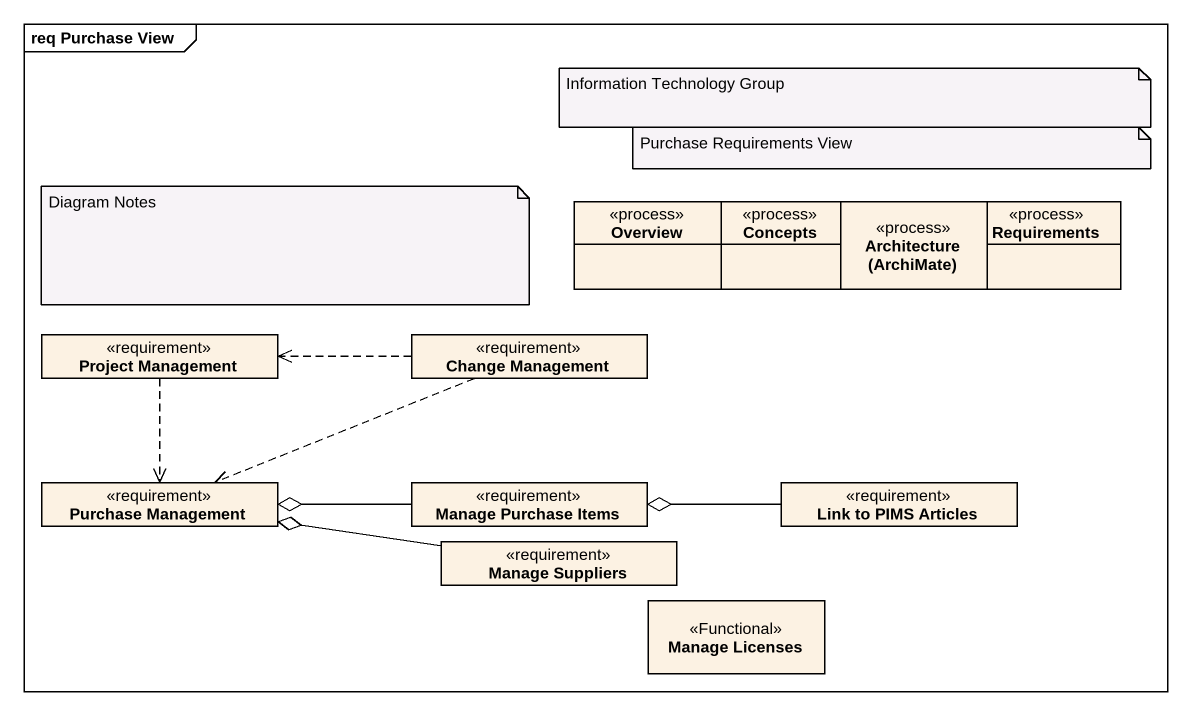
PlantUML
@startuml
mainframe req Purchase View
hide circle
hide empty members
class Overview <<process>>
class Concepts <<process>>
class "Architecture (ArchiMate)" as Architecture_ArchiMate <<process>>
class Requirements <<process>>
class "Project Management" as Project_Management <<requirement>>
class "Change Management" as Change_Management <<requirement>>
class "Purchase Management" as Purchase_Management <<requirement>>
class "Manage Purchase Items" as Manage_Purchase_Items <<requirement>>
class "Link to PIMS Articles" as Link_to_PIMS_Articles <<requirement>>
class "Manage Suppliers" as Manage_Suppliers <<requirement>>
class "Manage Licenses" as Manage_Licenses <<Functional>>
Project_Management ..> Purchase_Management
Change_Management .left.> Project_Management
Change_Management .left.> Purchase_Management
Manage_Purchase_Items -left-o Purchase_Management
Link_to_PIMS_Articles -left-o Manage_Purchase_Items
Manage_Suppliers -left-o Purchase_Management
note as N1
  Information Technology Group
end note
note as N2
  Purchase Requirements View
end note
note as N3
  Diagram Notes
end note
@enduml
